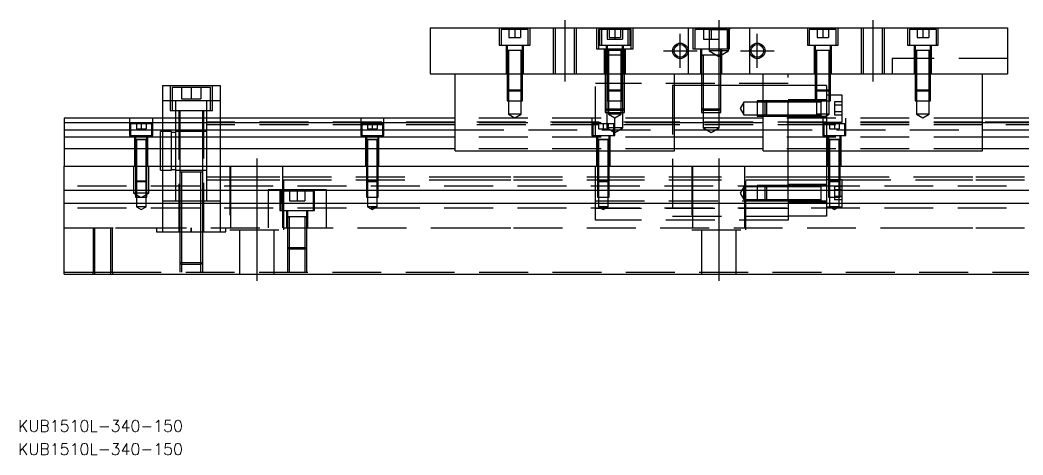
# Model space of a CAD drawing. Extents: x -14 to 591, y -284 to 102.
# Drawn here: x -11.5 to 249, y -284 to -171 of the extents above; entities that cross this region are included whole.
import ezdxf

# ---------------------------------------------------------------- set-up
doc = ezdxf.new("R2010")
doc.units = 0
doc.linetypes.add('CENTER', pattern=[50.8, 31.75, -6.35, 6.35, -6.35])
doc.linetypes.add('DASHED', pattern=[19.05, 12.7, -6.35])
doc.layers.get('0').update_dxf_attribs({"linetype": 'CONTINUOUS'})
doc.layers.add('CENTER', color=1, linetype='CENTER')
doc.styles.get("Standard").update_dxf_attribs({"font": 'txt.shx', "height": 3, "bigfont": 'bigfont.shx'})

# ---------------------------------------------------------------- blocks, each defined once
blk = doc.blocks.new('*U2')
at = {"color": 7, "linetype": 'CONTINUOUS'}
blk.add_text('KUB1510L-340-150', height=3, dxfattribs=at).set_placement((-11.98, -284))
blk = doc.blocks.new('*U3')
at = {"color": 7, "linetype": 'CONTINUOUS'}
blk.add_text('KUB1510L-340-150', height=3, dxfattribs=at).set_placement((-11.98, -277.96))

msp = doc.modelspace()

# ---------------------------------------------------------------- linework, layer by layer
at = {"color": 7, "linetype": 'CONTINUOUS'}
for p, q in [((95, -172.99), (95, -184.99)), ((95, -172.99), (245, -172.99)), ((245, -172.99), (245, -184.99)), ((119.000006, -178.89), (114.999994, -178.89)), ((119.000006, -178.89), (114.999994, -178.89)), ((145.000006, -178.89), (140.999994, -178.89)), ((145.000006, -178.89), (140.999994, -178.89)), ((225.000006, -178.89), (220.999994, -178.89)), ((141, -180.09), (140.499994, -180.09)), ((141.35, -180.09), (141, -180.09)), ((145, -180.09), (144.65, -180.09)), ((145.500006, -180.09), (145, -180.09)), ((170.500006, -180.09), (165.499994, -180.09)), ((170.500006, -180.09), (165.499994, -180.09)), ((95, -184.99), (245, -184.99)), ((101.5, -204.99), (101.5, -184.99)), ((158.5, -204.99), (158.5, -184.99)), ((181.5, -204.99), (181.5, -184.99)), ((238.5, -204.99), (238.5, -184.99)), ((25.5, -187.99), (25.5, -196.49)), ((25.5, -187.99), (40.5, -187.99)), ((40.5, -187.99), (40.5, -196.49)), ((188, -192.34), (182, -192.34)), ((196.6, -193.99), (196.6, -191.989994)), ((196.6, -193.99), (196.6, -191.989994)), ((0, -196.49), (0, -197.742272)), ((101.5, -196.49), (0, -196.49)), ((101.5, -197.742272), (0, -197.742272)), ((0, -197.742272), (0, -199.51668)), ((181.5, -196.49), (158.5, -196.49)), ((181.5, -197.742272), (158.5, -197.742272)), ((182, -195.64), (188, -195.64)), ((196.6, -195.990006), (196.6, -195.64)), ((340, -196.49), (238.5, -196.49)), ((340, -197.742272), (238.5, -197.742272)), ((0, -199.51668), (101.5, -199.51668)), ((0, -199.51668), (0, -201.413076)), ((158.5, -199.51668), (181.5, -199.51668)), ((238.5, -199.51668), (340, -199.51668)), ((0, -201.413076), (0, -204.467372)), ((101.5, -201.413076), (0, -201.413076)), ((21.500006, -201.99), (18.499994, -201.99)), ((19.998804, -201.99), (18.499994, -201.99)), ((21.500006, -201.99), (19.998804, -201.99)), ((81.500006, -201.99), (78.499994, -201.99)), ((79.998804, -201.99), (78.499994, -201.99)), ((81.500006, -201.99), (79.998804, -201.99)), ((141.500006, -201.99), (138.499994, -201.99)), ((139.998804, -201.99), (138.499994, -201.99)), ((141.500006, -201.99), (139.998804, -201.99)), ((181.5, -201.413076), (158.5, -201.413076)), ((201.500006, -201.99), (198.499994, -201.99)), ((199.998804, -201.99), (198.499994, -201.99)), ((201.500006, -201.99), (199.998804, -201.99)), ((340, -201.413076), (238.5, -201.413076)), ((101.5, -204.467372), (0, -204.467372)), ((0, -204.467372), (0, -208.99)), ((101.5, -204.99), (158.5, -204.99)), ((181.5, -204.467372), (158.5, -204.467372)), ((181.5, -204.99), (238.5, -204.99)), ((340, -204.467372), (238.5, -204.467372)), ((0, -208.99), (340, -208.99)), ((0, -215.29), (0, -208.99)), ((201.25, -211.74), (201.5, -211.74)), ((340, -215.29), (0, -215.29)), ((0, -218.69), (0, -215.29)), ((196.6, -215.29), (196.6, -213.989994)), ((196.6, -215.99), (196.6, -213.989994)), ((196.6, -215.849954), (196.6, -215.29)), ((196.6, -216.130046), (196.6, -215.849954)), ((340, -218.69), (0, -218.69)), ((0, -236.99), (0, -218.69)), ((196.6, -217.990006), (196.6, -217.98932)), ((63.000006, -222.09), (57.999994, -222.09)), ((0, -236.99), (340, -236.99))]:
    msp.add_line(p, q, dxfattribs=at)
at = {"color": 3, "linetype": 'DASHED'}
for p, q in [((113, -172.99), (113, -177.49)), ((120.5, -173.49), (113.5, -173.49)), ((113.5, -173.49), (113.5, -177.49)), ((115.5, -173.49), (115.5, -175.49)), ((117, -173.49), (117, -175.49)), ((118.5, -173.49), (118.5, -175.49)), ((120.5, -177.49), (120.5, -173.49)), ((121, -177.49), (121, -172.99)), ((127.000006, -172.99), (127.000006, -184.99)), ((127.5, -172.99), (127.5, -184.99)), ((132.5, -184.99), (132.5, -172.99)), ((132.999994, -184.99), (132.999994, -172.99)), ((138.25, -172.99), (138.25, -178.49)), ((139.5, -173.49), (138.75, -173.49)), ((138.75, -173.49), (138.75, -178.49)), ((139, -172.99), (139, -177.49)), ((146.5, -173.49), (139.5, -173.49)), ((139.5, -173.49), (139.5, -177.49)), ((141, -173.49), (141, -175.99)), ((141.5, -173.49), (141.5, -175.49)), ((143, -173.49), (143, -175.49)), ((144.5, -173.49), (144.5, -175.49)), ((145, -173.49), (145, -175.99)), ((147.25, -173.49), (146.5, -173.49)), ((146.5, -177.49), (146.5, -173.49)), ((147, -177.49), (147, -172.99)), ((147.25, -178.49), (147.25, -173.49)), ((147.75, -178.49), (147.75, -172.99)), ((162, -172.99), (162, -184.99)), ((163.25, -172.99), (163.25, -178.49)), ((172.25, -173.49), (163.75, -173.49)), ((163.75, -173.49), (163.75, -178.49)), ((166, -173.49), (166, -175.99)), ((167, -172.99), (167.5, -173.49)), ((167.5, -173.49), (167.5, -178.99)), ((167.5, -173.49), (172.5, -173.49)), ((168, -173.49), (168, -175.99)), ((170, -173.49), (170, -175.99)), ((172.25, -178.49), (172.25, -173.49)), ((172.5, -173.49), (173, -172.99)), ((172.5, -178.99), (172.5, -173.49)), ((172.75, -178.49), (172.75, -172.99)), ((178, -172.99), (178, -184.99)), ((193, -172.99), (193, -177.49)), ((200.5, -173.49), (193.5, -173.49)), ((193.5, -173.49), (193.5, -177.49)), ((195.5, -173.49), (195.5, -175.49)), ((197, -173.49), (197, -175.49)), ((198.5, -173.49), (198.5, -175.49)), ((200.5, -177.49), (200.5, -173.49)), ((201, -177.49), (201, -172.99)), ((207.000006, -172.99), (207.000006, -184.99)), ((207.5, -172.99), (207.5, -184.99)), ((212.5, -184.99), (212.5, -172.99)), ((212.999994, -184.99), (212.999994, -172.99)), ((219, -172.99), (219, -177.49)), ((226.5, -173.49), (219.5, -173.49)), ((219.5, -173.49), (219.5, -177.49)), ((221.5, -173.49), (221.5, -175.49)), ((223, -173.49), (223, -175.49)), ((224.5, -173.49), (224.5, -175.49)), ((226.5, -177.49), (226.5, -173.49)), ((227, -177.49), (227, -172.99)), ((115.5, -175.49), (117, -175.49)), ((117, -175.49), (118.5, -175.49)), ((141, -175.99), (143, -175.99)), ((141.5, -175.49), (143, -175.49)), ((143, -175.49), (144.5, -175.49)), ((143, -175.49), (143, -175.99)), ((143, -175.99), (145, -175.99)), ((166, -175.99), (168, -175.99)), ((168, -175.99), (170, -175.99)), ((195.5, -175.49), (197, -175.49)), ((197, -175.49), (198.5, -175.49)), ((221.5, -175.49), (223, -175.49)), ((223, -175.49), (224.5, -175.49)), ((113, -177.49), (121, -177.49)), ((114.75, -177.49), (114.75, -184.99)), ((119.000006, -178.89), (114.999994, -178.89)), ((115, -177.49), (115, -178.89)), ((115, -178.885), (115, -178.89)), ((115.216708, -178.89), (115, -178.89)), ((115, -178.89), (115, -184.99)), ((115, -178.89), (115, -178.895)), ((118.783332, -178.89), (115.216708, -178.89)), ((115.35, -178.89), (115.35, -184.99)), ((118.65, -184.99), (118.65, -178.89)), ((119, -178.89), (118.783332, -178.89)), ((119, -178.89), (119, -177.49)), ((119, -178.89), (119, -178.885)), ((119, -184.99), (119, -178.89)), ((119, -178.895), (119, -178.89)), ((119.25, -184.99), (119.25, -177.49)), ((138.25, -178.49), (147.75, -178.49)), ((139, -177.49), (147, -177.49)), ((140.25, -178.49), (140.25, -184.99)), ((140.5, -178.49), (140.5, -180.09)), ((140.75, -177.49), (140.75, -184.99)), ((145.000006, -178.89), (140.999994, -178.89)), ((141, -177.49), (141, -178.89)), ((141, -178.885), (141, -178.89)), ((141, -178.89), (141.216462, -178.89)), ((141.216708, -178.89), (141, -178.89)), ((141, -178.89), (141, -184.99)), ((141, -178.89), (141, -178.895)), ((144.783332, -178.89), (141.216708, -178.89)), ((141.35, -178.89), (141.35, -184.99)), ((144.65, -184.99), (144.65, -178.89)), ((145, -178.89), (144.783332, -178.89)), ((144.783538, -178.89), (145, -178.89)), ((145, -178.89), (145, -177.49)), ((145, -178.89), (145, -178.885)), ((145, -184.99), (145, -178.89)), ((145, -178.895), (145, -178.89)), ((145.25, -184.99), (145.25, -177.49)), ((145.5, -180.09), (145.5, -178.49)), ((145.75, -184.99), (145.75, -178.49)), ((163.25, -178.49), (172.75, -178.49)), ((165.25, -178.49), (165.25, -184.99)), ((165.5, -178.49), (165.5, -180.09)), ((172.5, -178.99), (167.5, -178.99)), ((167.5, -178.99), (170, -180.433376)), ((170, -180.433376), (172.5, -178.99)), ((170.5, -180.09), (170.5, -178.49)), ((170.75, -184.99), (170.75, -178.49)), ((193, -177.49), (201, -177.49)), ((194.75, -177.49), (194.75, -184.99)), ((199.000006, -178.89), (194.999994, -178.89)), ((199.000006, -178.89), (194.999994, -178.89)), ((199.000006, -178.89), (194.999994, -178.89)), ((195, -177.49), (195, -178.89)), ((195, -178.885), (195, -178.89)), ((195.216708, -178.89), (195, -178.89)), ((195, -178.89), (195, -178.895)), ((195, -178.89), (195, -184.99)), ((198.783332, -178.89), (195.216708, -178.89)), ((195.35, -178.89), (195.35, -184.99)), ((198.65, -184.99), (198.65, -178.89)), ((199, -178.89), (198.783332, -178.89)), ((199, -178.89), (199, -177.49)), ((199, -178.89), (199, -178.885)), ((199, -178.895), (199, -178.89)), ((199, -184.99), (199, -178.89)), ((199.25, -184.99), (199.25, -177.49)), ((219, -177.49), (227, -177.49)), ((220.75, -177.49), (220.75, -184.99)), ((225.000006, -178.89), (220.999994, -178.89)), ((221, -177.49), (221, -178.89)), ((221, -178.885), (221, -178.89)), ((221, -178.89), (221.216462, -178.89)), ((221.216708, -178.89), (221, -178.89)), ((221, -178.89), (221, -184.99)), ((221, -178.89), (221, -178.895)), ((224.783332, -178.89), (221.216708, -178.89)), ((221.35, -178.89), (221.35, -184.99)), ((224.65, -184.99), (224.65, -178.89)), ((225, -178.89), (224.783332, -178.89)), ((224.783538, -178.89), (225, -178.89)), ((225, -178.89), (225, -177.49)), ((225, -178.89), (225, -178.885)), ((225, -184.99), (225, -178.89)), ((225, -178.895), (225, -178.89)), ((225.25, -184.99), (225.25, -177.49)), ((140.5, -180.085), (140.5, -180.09)), ((140.757468, -180.09), (140.5, -180.09)), ((140.5, -180.09), (140.5, -184.99)), ((140.5, -180.09), (140.5, -180.095)), ((140.999654, -180.09), (140.757468, -180.09)), ((140.9, -180.09), (140.9, -184.99)), ((141.349616, -180.09), (140.999654, -180.09)), ((144.650424, -180.09), (141.349616, -180.09)), ((144.65, -180.09), (141.35, -180.09)), ((145.000386, -180.09), (144.650424, -180.09)), ((145.242552, -180.09), (145.000386, -180.09)), ((145.1, -184.99), (145.1, -180.09)), ((145.5, -180.09), (145.242552, -180.09)), ((145.5, -180.09), (145.5, -180.085)), ((145.5, -184.99), (145.5, -180.09)), ((145.5, -180.095), (145.5, -180.09)), ((170.500006, -180.09), (165.499994, -180.09)), ((165.5, -180.085), (165.5, -180.09)), ((165.5, -180.09), (165.757448, -180.09)), ((165.757468, -180.09), (165.5, -180.09)), ((165.5, -180.09), (165.5, -184.99)), ((165.5, -180.09), (165.5, -180.095)), ((170.242552, -180.09), (165.757468, -180.09)), ((165.9, -180.09), (165.9, -184.99)), ((170.1, -184.99), (170.1, -180.09)), ((170.5, -180.09), (170.242552, -180.09)), ((170.242602, -180.09), (170.5, -180.09)), ((170.5, -180.09), (170.5, -180.085)), ((170.5, -184.99), (170.5, -180.09)), ((170.5, -180.095), (170.5, -180.09)), ((215, -180.99), (215, -184.99)), ((225, -180.99), (215, -180.99)), ((245, -180.99), (225, -180.99)), ((115, -184.99), (115, -189.14)), ((115.000006, -184.99), (115.000006, -189.140006)), ((115.35, -184.99), (115.35, -189.49)), ((118.65, -189.49), (118.65, -184.99)), ((118.999994, -189.140006), (118.999994, -184.99)), ((119, -189.14), (119, -184.99)), ((138, -200.99), (138, -184.99)), ((188, -187.49), (138, -187.49)), ((140.5, -184.99), (140.5, -194.09)), ((140.500006, -184.99), (140.500002, -194.09)), ((140.9, -184.99), (140.9, -194.49)), ((141, -184.99), (141, -189.14)), ((141.000006, -184.99), (141.000002, -189.14)), ((141.35, -184.99), (141.35, -189.49)), ((144.65, -189.49), (144.65, -184.99)), ((144.999998, -189.14), (144.999994, -184.99)), ((145, -189.14), (145, -184.99)), ((145.1, -194.49), (145.1, -184.99)), ((145.499998, -194.09), (145.499994, -184.99)), ((145.5, -194.09), (145.5, -184.99)), ((165.5, -184.99), (165.5, -194.09)), ((165.500006, -184.99), (165.500002, -194.09)), ((165.9, -184.99), (165.9, -194.49)), ((170.1, -194.49), (170.1, -184.99)), ((170.499998, -194.09), (170.499994, -184.99)), ((170.5, -194.09), (170.5, -184.99)), ((188, -204.99), (188, -184.99)), ((195, -184.99), (195, -189.14)), ((195.000006, -184.99), (195.000002, -189.14)), ((195.35, -184.99), (195.35, -189.49)), ((198.65, -189.49), (198.65, -184.99)), ((198.999998, -189.14), (198.999994, -184.99)), ((199, -189.14), (199, -184.99)), ((221, -184.99), (221, -189.14)), ((221.000006, -184.99), (221.000002, -189.14)), ((221.35, -184.99), (221.35, -189.49)), ((224.65, -189.49), (224.65, -184.99)), ((224.999998, -189.14), (224.999994, -184.99)), ((225, -189.14), (225, -184.99)), ((27.5, -187.99), (27.5, -194.49)), ((38, -188.49), (28, -188.49)), ((28, -188.49), (28, -194.49)), ((30.5, -188.49), (30.5, -191.49)), ((33, -188.49), (33, -191.49)), ((35.5, -188.49), (35.5, -191.49)), ((38, -194.49), (38, -188.49)), ((38.5, -194.49), (38.5, -187.99)), ((115, -189.14), (119, -189.14)), ((115, -189.14), (115.35, -189.49)), ((115.000006, -189.140006), (115.000006, -191.99)), ((118.65, -189.49), (115.35, -189.49)), ((115.35, -189.49), (115.35, -191.99)), ((118.65, -189.49), (119, -189.14)), ((118.65, -191.99), (118.65, -189.49)), ((118.999994, -191.99), (118.999994, -189.140006)), ((141, -189.14), (145, -189.14)), ((141, -189.14), (141.35, -189.49)), ((141.000002, -189.14), (141.000006, -191.99)), ((144.65, -189.49), (141.35, -189.49)), ((141.35, -189.49), (141.35, -191.99)), ((144.65, -189.49), (145, -189.14)), ((144.65, -191.99), (144.65, -189.49)), ((144.999994, -191.99), (144.999998, -189.14)), ((158, -187.99), (158, -221.99)), ((158.5, -187.99), (158, -187.99)), ((165.5, -187.99), (158.5, -187.99)), ((165.9, -187.99), (165.5, -187.99)), ((170.1, -187.99), (165.9, -187.99)), ((170.5, -187.99), (170.1, -187.99)), ((181.5, -187.99), (170.5, -187.99)), ((188, -187.99), (181.5, -187.99)), ((195, -187.99), (188, -187.99)), ((195.35, -187.99), (195, -187.99)), ((195, -189.14), (199, -189.14)), ((195, -189.14), (195.35, -189.49)), ((195.000002, -189.14), (195.000006, -191.99)), ((198, -187.99), (195.35, -187.99)), ((198.65, -189.49), (195.35, -189.49)), ((195.35, -189.49), (195.35, -191.99)), ((198, -187.99), (198, -189.49)), ((198, -189.49), (198, -200.99)), ((198.65, -189.49), (199, -189.14)), ((198.65, -191.99), (198.65, -189.49)), ((198.999994, -191.99), (198.999998, -189.14)), ((221, -189.14), (225, -189.14)), ((221, -189.14), (221.35, -189.49)), ((221.000002, -189.14), (221.000006, -191.99)), ((224.65, -189.49), (221.35, -189.49)), ((221.35, -189.49), (221.35, -191.99)), ((224.65, -189.49), (225, -189.14)), ((224.65, -191.99), (224.65, -189.49)), ((224.999994, -191.99), (224.999998, -189.14)), ((29, -191.99), (25.5, -191.99)), ((29, -194.49), (29, -191.99)), ((37, -191.99), (29, -191.99)), ((30.5, -191.49), (33, -191.49)), ((33, -191.49), (35.5, -191.49)), ((37, -194.49), (37, -191.99)), ((40.5, -191.99), (37, -191.99)), ((115.000006, -191.99), (118.999994, -191.99)), ((115.35, -191.99), (115.35, -195.49)), ((118.65, -195.49), (118.65, -191.99)), ((141.000006, -191.99), (144.999994, -191.99)), ((141.35, -191.99), (141.35, -195.49)), ((144.65, -195.49), (144.65, -191.99)), ((176.5, -192.34), (175.547372, -193.99)), ((176.5, -195.64), (176.5, -192.34)), ((180, -192.34), (176.5, -192.34)), ((182.35, -191.990002), (180, -191.990006)), ((180, -191.990006), (180, -195.989994)), ((182, -192.34), (180, -192.34)), ((182.35, -191.99), (182, -192.34)), ((182, -195.64), (182, -192.34)), ((188, -192.34), (182, -192.34)), ((182.35, -191.99), (182.35, -195.99)), ((188, -191.990002), (182.35, -191.99)), ((188, -191.990006), (182.35, -191.990002)), ((198, -191.74), (188, -191.74)), ((195.000006, -191.99), (188, -191.990002)), ((196.6, -192.34), (188, -192.34)), ((195.000006, -191.99), (198.999994, -191.99)), ((195.35, -191.99), (195.35, -195.49)), ((196.6, -195.990006), (196.6, -191.989994)), ((196.6, -195.990006), (196.6, -191.989994)), ((196.6, -191.99), (196.6, -192.206668)), ((196.6, -192.206708), (196.6, -191.99)), ((196.6, -191.99), (196.6, -192.206668)), ((196.6, -192.206708), (196.6, -191.99)), ((196.6, -193.849948), (196.6, -192.206708)), ((196.6, -195.64), (196.6, -192.34)), ((198.999994, -190.49), (198, -190.49)), ((198.65, -195.49), (198.65, -191.99)), ((202, -190.49), (198.999994, -190.49)), ((200, -192.25795), (200, -193.123974)), ((202, -192.25795), (200, -192.25795)), ((202, -197.49), (202, -190.49)), ((221.000006, -191.99), (224.999994, -191.99)), ((221.35, -191.99), (221.35, -195.49)), ((224.65, -195.49), (224.65, -191.99)), ((27.5, -194.49), (38.5, -194.49)), ((29, -196.49), (29, -194.49)), ((29.75, -194.49), (29.75, -225.99)), ((30, -194.49), (30, -196.49)), ((36, -196.49), (36, -194.49)), ((36.25, -225.99), (36.25, -194.49)), ((37, -196.49), (37, -194.49)), ((140.5, -194.09), (145.5, -194.09)), ((140.5, -194.09), (140.9, -194.49)), ((140.500002, -194.09), (140.500006, -194.99)), ((140.500006, -194.99), (145.499994, -194.99)), ((145.1, -194.49), (140.9, -194.49)), ((140.9, -194.49), (140.9, -194.99)), ((140.9, -194.99), (140.9, -198.99)), ((145.1, -194.49), (145.5, -194.09)), ((145.1, -194.99), (145.1, -194.49)), ((145.1, -198.99), (145.1, -194.99)), ((145.499994, -194.99), (145.499998, -194.09)), ((165.5, -194.09), (170.5, -194.09)), ((165.5, -194.09), (165.9, -194.49)), ((165.500002, -194.09), (165.500006, -194.99)), ((165.500006, -194.99), (170.499994, -194.99)), ((170.1, -194.49), (165.9, -194.49)), ((165.9, -194.49), (165.9, -194.99)), ((165.9, -194.99), (165.9, -198.99)), ((170.1, -194.49), (170.5, -194.09)), ((170.1, -194.99), (170.1, -194.49)), ((170.1, -198.99), (170.1, -194.99)), ((170.499994, -194.99), (170.499998, -194.09)), ((175.547372, -193.99), (176.5, -195.64)), ((196.6, -195.773332), (196.6, -193.849948)), ((200, -193.123974), (200, -194.856026)), ((202, -193.123974), (200, -193.123974)), ((200, -194.856026), (200, -195.72205)), ((202, -194.856026), (200, -194.856026)), ((17, -196.49), (17, -200.99)), ((23, -200.99), (23, -196.49)), ((25.5, -196.49), (25.5, -208.99)), ((29, -204.99), (29, -196.49)), ((30, -196.49), (30, -208.99)), ((36, -208.99), (36, -196.49)), ((37, -204.99), (37, -196.49)), ((40.5, -197.49), (37, -197.49)), ((40.5, -196.49), (40.5, -208.99)), ((101.5, -197.49), (40.5, -197.49)), ((77, -196.49), (77, -200.99)), ((83, -200.99), (83, -196.49)), ((158.5, -196.49), (101.5, -196.49)), ((158, -197.49), (101.5, -197.49)), ((158.5, -197.742272), (101.5, -197.742272)), ((118.65, -195.49), (115.35, -195.49)), ((115.35, -195.49), (117, -196.442628)), ((117, -196.442628), (118.65, -195.49)), ((137, -196.49), (137, -200.99)), ((144.65, -195.49), (141.35, -195.49)), ((141.35, -195.49), (143, -196.442628)), ((143, -196.442628), (144.65, -195.49)), ((143, -200.99), (143, -196.49)), ((198, -197.49), (158, -197.49)), ((176.5, -195.64), (180, -195.64)), ((180, -195.64), (182, -195.64)), ((180, -195.989994), (182.35, -195.989998)), ((238.5, -196.49), (181.5, -196.49)), ((238.5, -197.742272), (181.5, -197.742272)), ((182, -195.64), (182.35, -195.99)), ((182, -195.64), (188, -195.64)), ((182.35, -195.989998), (188, -195.989994)), ((182.35, -195.99), (188, -195.989998)), ((188, -195.64), (196.6, -195.64)), ((188, -195.989998), (196.605, -195.99)), ((188, -196.24), (198, -196.24)), ((198.65, -195.49), (195.35, -195.49)), ((195.35, -195.49), (197, -196.442628)), ((196.595, -195.99), (198, -195.99)), ((196.6, -195.773292), (196.6, -195.99)), ((196.6, -195.99), (196.6, -195.773332)), ((197, -196.442628), (198.65, -195.49)), ((197, -196.49), (197, -200.99)), ((198, -197.49), (202, -197.49)), ((202, -195.72205), (200, -195.72205)), ((238.5, -197.49), (202, -197.49)), ((203, -200.99), (203, -196.49)), ((224.65, -195.49), (221.35, -195.49)), ((221.35, -195.49), (223, -196.442628)), ((223, -196.442628), (224.65, -195.49)), ((290, -197.49), (238.5, -197.49)), ((22.75, -197.99), (17.25, -197.99)), ((17.25, -197.99), (17.25, -200.99)), ((18.75, -197.99), (18.75, -199.29)), ((18.75, -199.29), (20, -199.29)), ((20, -197.99), (20, -199.29)), ((20, -199.29), (21.25, -199.29)), ((21.25, -197.99), (21.25, -199.29)), ((22.75, -200.99), (22.75, -197.99)), ((25, -204.99), (25, -199.99)), ((25.5, -199.99), (25, -199.99)), ((27.85, -199.99), (25.5, -199.99)), ((27.85, -204.99), (27.85, -199.99)), ((29, -200.19), (27.85, -200.19)), ((30, -199.99), (29, -199.99)), ((36, -199.99), (30, -199.99)), ((37, -199.99), (36, -199.99)), ((40.5, -198.24), (37, -198.24)), ((101.5, -198.24), (40.5, -198.24)), ((82.75, -197.99), (77.25, -197.99)), ((77.25, -197.99), (77.25, -200.99)), ((78.75, -197.99), (78.75, -199.29)), ((78.75, -199.29), (80, -199.29)), ((80, -197.99), (80, -199.29)), ((80, -199.29), (81.25, -199.29)), ((81.25, -197.99), (81.25, -199.29)), ((82.75, -200.99), (82.75, -197.99)), ((158, -198.24), (101.5, -198.24)), ((101.5, -199.51668), (158.5, -199.51668)), ((142.75, -197.99), (137.25, -197.99)), ((137.25, -197.99), (137.25, -200.99)), ((138.75, -197.99), (138.75, -199.29)), ((138.75, -199.29), (140, -199.29)), ((140, -197.99), (140, -199.29)), ((140, -199.29), (141.25, -199.29)), ((145.1, -198.99), (140.9, -198.99)), ((140.9, -198.99), (143, -200.202436)), ((141.25, -197.99), (141.25, -199.29)), ((142.75, -200.99), (142.75, -197.99)), ((143, -200.202436), (145.1, -198.99)), ((198, -198.24), (158, -198.24)), ((170.1, -198.99), (165.9, -198.99)), ((165.9, -198.99), (168, -200.202436)), ((168, -200.202436), (170.1, -198.99)), ((181.5, -199.51668), (238.5, -199.51668)), ((202.75, -197.99), (197.25, -197.99)), ((197.25, -197.99), (197.25, -200.99)), ((238.5, -198.24), (198, -198.24)), ((198.75, -197.99), (198.75, -199.29)), ((198.75, -199.29), (200, -199.29)), ((200, -197.99), (200, -199.29)), ((200, -199.29), (201.25, -199.29)), ((201.25, -197.99), (201.25, -199.29)), ((202.75, -200.99), (202.75, -197.99)), ((257.25, -198.24), (238.5, -198.24)), ((17, -200.99), (23, -200.99)), ((18.25, -200.99), (18.25, -208.99)), ((21.500006, -201.99), (18.499994, -201.99)), ((18.5, -200.99), (18.5, -201.99)), ((18.5, -201.985), (18.5, -201.99)), ((18.5, -201.99), (18.62467, -201.99)), ((18.624678, -201.99), (18.5, -201.99)), ((18.5, -201.99), (18.5, -201.995)), ((18.5, -201.99), (18.5, -208.99)), ((18.62467, -201.99), (21.375392, -201.99)), ((19.998804, -201.99), (18.624678, -201.99)), ((18.75, -201.99), (18.75, -208.99)), ((21.37533, -201.99), (19.998804, -201.99)), ((21.25, -208.99), (21.25, -201.99)), ((21.5, -201.99), (21.37533, -201.99)), ((21.375392, -201.99), (21.5, -201.99)), ((21.5, -201.99), (21.5, -200.99)), ((21.5, -201.99), (21.5, -201.985)), ((21.5, -201.995), (21.5, -201.99)), ((21.5, -208.99), (21.5, -201.99)), ((21.75, -208.99), (21.75, -200.99)), ((77, -200.99), (83, -200.99)), ((78.25, -200.99), (78.25, -208.99)), ((81.500006, -201.99), (78.499994, -201.99)), ((78.5, -200.99), (78.5, -201.99)), ((78.5, -201.985), (78.5, -201.99)), ((78.5, -201.99), (78.62467, -201.99)), ((78.624678, -201.99), (78.5, -201.99)), ((78.5, -201.99), (78.5, -201.995)), ((78.5, -201.99), (78.5, -208.99)), ((78.62467, -201.99), (81.375392, -201.99)), ((79.998804, -201.99), (78.624678, -201.99)), ((78.75, -201.99), (78.75, -208.99)), ((81.37533, -201.99), (79.998804, -201.99)), ((81.25, -208.99), (81.25, -201.99)), ((81.5, -201.99), (81.37533, -201.99)), ((81.375392, -201.99), (81.5, -201.99)), ((81.5, -201.99), (81.5, -200.99)), ((81.5, -201.99), (81.5, -201.985)), ((81.5, -201.995), (81.5, -201.99)), ((81.5, -208.99), (81.5, -201.99)), ((81.75, -208.99), (81.75, -200.99)), ((158.5, -201.413076), (101.5, -201.413076)), ((137, -200.99), (143, -200.99)), ((138.25, -200.99), (138.25, -208.99)), ((141.500006, -201.99), (138.499994, -201.99)), ((138.5, -200.99), (138.5, -201.99)), ((138.5, -201.985), (138.5, -201.99)), ((138.5, -201.99), (138.62467, -201.99)), ((138.624678, -201.99), (138.5, -201.99)), ((138.5, -201.99), (138.5, -201.995)), ((138.5, -201.99), (138.5, -208.99)), ((138.62467, -201.99), (141.375392, -201.99)), ((139.998804, -201.99), (138.624678, -201.99)), ((138.75, -201.99), (138.75, -208.99)), ((141.37533, -201.99), (139.998804, -201.99)), ((141.25, -208.99), (141.25, -201.99)), ((141.5, -201.99), (141.37533, -201.99)), ((141.375392, -201.99), (141.5, -201.99)), ((141.5, -201.99), (141.5, -200.99)), ((141.5, -201.99), (141.5, -201.985)), ((141.5, -201.995), (141.5, -201.99)), ((141.5, -208.99), (141.5, -201.99)), ((141.75, -208.99), (141.75, -200.99)), ((238.5, -201.413076), (181.5, -201.413076)), ((197, -200.99), (203, -200.99)), ((198, -200.99), (198, -204.99)), ((198.25, -200.99), (198.25, -208.99)), ((201.500006, -201.99), (198.499994, -201.99)), ((198.5, -200.99), (198.5, -201.99)), ((198.5, -201.985), (198.5, -201.99)), ((198.5, -201.99), (198.62467, -201.99)), ((198.624678, -201.99), (198.5, -201.99)), ((198.5, -201.99), (198.5, -201.995)), ((198.5, -201.99), (198.5, -208.99)), ((198.62467, -201.99), (201.375392, -201.99)), ((199.998804, -201.99), (198.624678, -201.99)), ((198.75, -201.99), (198.75, -208.99)), ((201.37533, -201.99), (199.998804, -201.99)), ((201.25, -208.99), (201.25, -201.99)), ((201.5, -201.99), (201.37533, -201.99)), ((201.375392, -201.99), (201.5, -201.99)), ((201.5, -201.99), (201.5, -200.99)), ((201.5, -201.99), (201.5, -201.985)), ((201.5, -201.995), (201.5, -201.99)), ((201.5, -208.99), (201.5, -201.99)), ((201.75, -208.99), (201.75, -200.99)), ((25, -208.99), (25, -204.99)), ((27.85, -208.99), (27.85, -204.99)), ((29, -208.99), (29, -204.99)), ((37, -208.99), (37, -204.99)), ((158.5, -204.467372), (101.5, -204.467372)), ((238.5, -204.467372), (181.5, -204.467372)), ((188, -208.99), (188, -204.99)), ((198, -204.99), (198, -208.99)), ((18, -208.99), (18, -215.99)), ((18.5, -208.99), (18.5, -212.74)), ((18.500006, -208.99), (18.500002, -212.74)), ((18.75, -208.99), (18.75, -212.99)), ((21.25, -212.99), (21.25, -208.99)), ((21.499998, -212.74), (21.499994, -208.99)), ((21.5, -212.74), (21.5, -208.99)), ((22, -215.99), (22, -208.99)), ((25, -209.99), (25, -208.99)), ((25, -209.99), (25.5, -209.99)), ((25.5, -208.99), (25.5, -215.29)), ((25.5, -209.99), (27.85, -209.99)), ((27.85, -209.99), (27.85, -208.99)), ((27.85, -209.79), (29, -209.79)), ((29, -215.29), (29, -208.99)), ((29, -209.99), (30, -209.99)), ((36.000006, -210.49), (29.999994, -210.49)), ((30, -208.99), (30, -210.49)), ((30, -209.99), (36, -209.99)), ((30, -210.485), (30, -210.49)), ((30.349602, -210.49), (30, -210.49)), ((30, -210.49), (30, -215.29)), ((30, -210.49), (30, -210.495)), ((35.65035, -210.49), (30.349602, -210.49)), ((30.5, -210.49), (30.5, -215.29)), ((35.5, -215.29), (35.5, -210.49)), ((36, -210.49), (35.65035, -210.49)), ((36, -210.49), (36, -208.99)), ((36, -209.99), (37, -209.99)), ((36, -210.49), (36, -210.485)), ((36, -215.29), (36, -210.49)), ((36, -210.495), (36, -210.49)), ((37, -215.29), (37, -208.99)), ((40.5, -208.99), (40.5, -215.29)), ((43, -208.99), (43, -225.49)), ((43.291796, -215.29), (43.291796, -208.99)), ((56.708204, -208.99), (56.708204, -215.29)), ((57, -225.49), (57, -208.99)), ((78.5, -208.99), (78.5, -212.74)), ((78.500006, -208.99), (78.500002, -212.74)), ((78.75, -208.99), (78.75, -212.99)), ((81.25, -212.99), (81.25, -208.99)), ((81.499998, -212.74), (81.499994, -208.99)), ((81.5, -212.74), (81.5, -208.99)), ((138, -215.29), (138, -208.99)), ((138.5, -208.99), (138.5, -212.74)), ((138.500006, -208.99), (138.500002, -212.74)), ((138.75, -208.99), (138.75, -212.99)), ((141.25, -212.99), (141.25, -208.99)), ((141.499998, -212.74), (141.499994, -208.99)), ((141.5, -212.74), (141.5, -208.99)), ((163, -208.99), (163, -225.49)), ((163.291796, -215.29), (163.291796, -208.99)), ((176.708204, -208.99), (176.708204, -215.29)), ((177, -225.49), (177, -208.99)), ((188, -215.29), (188, -208.99)), ((198, -208.99), (198, -215.29)), ((198.5, -208.99), (198.5, -212.74)), ((198.500006, -208.99), (198.500002, -212.74)), ((198.75, -208.99), (198.75, -212.99)), ((201.25, -212.99), (201.25, -208.99)), ((201.499998, -212.74), (201.499994, -208.99)), ((201.5, -212.74), (201.5, -208.99)), ((18.5, -212.74), (21.5, -212.74)), ((18.5, -212.74), (18.75, -212.99)), ((18.500002, -212.74), (18.500006, -215.29)), ((21.25, -212.99), (18.75, -212.99)), ((18.75, -212.99), (18.75, -216.99)), ((21.25, -212.99), (21.5, -212.74)), ((21.25, -216.99), (21.25, -212.99)), ((21.499994, -215.29), (21.499998, -212.74)), ((37, -211.74), (40.5, -211.74)), ((37, -212.49), (40.5, -212.49)), ((40.5, -211.74), (43.291796, -211.74)), ((40.5, -212.49), (43.291796, -212.49)), ((43.291796, -211.74), (56.708204, -211.74)), ((43.291796, -212.49), (56.708204, -212.49)), ((56.708204, -211.74), (103.291796, -211.74)), ((56.708204, -212.49), (103.291796, -212.49)), ((78.5, -212.74), (81.5, -212.74)), ((78.5, -212.74), (78.75, -212.99)), ((78.500002, -212.74), (78.500006, -215.29)), ((81.25, -212.99), (78.75, -212.99)), ((78.75, -212.99), (78.75, -216.99)), ((81.25, -212.99), (81.5, -212.74)), ((81.25, -216.99), (81.25, -212.99)), ((81.499994, -215.29), (81.499998, -212.74)), ((103.291796, -211.74), (116.708204, -211.74)), ((103.291796, -212.49), (116.708204, -212.49)), ((116.708204, -211.74), (138, -211.74)), ((116.708204, -212.49), (138, -212.49)), ((138, -211.74), (158, -211.74)), ((138, -212.49), (158, -212.49)), ((138.5, -212.74), (141.5, -212.74)), ((138.5, -212.74), (138.75, -212.99)), ((138.500002, -212.74), (138.500006, -215.29)), ((141.25, -212.99), (138.75, -212.99)), ((138.75, -212.99), (138.75, -216.99)), ((141.25, -212.99), (141.5, -212.74)), ((141.25, -216.99), (141.25, -212.99)), ((141.499994, -215.29), (141.499998, -212.74)), ((158, -211.74), (188, -211.74)), ((158, -212.489994), (188, -212.489994)), ((158, -212.49), (188, -212.49)), ((188, -211.74), (198, -211.74)), ((188, -212.489994), (198, -212.489994)), ((188, -212.49), (198, -212.49)), ((198, -211.74), (198.5, -211.74)), ((198.5, -212.49), (198, -212.49)), ((198.5, -211.74), (198.75, -211.74)), ((198.75, -212.49), (198.5, -212.49)), ((198.5, -212.74), (201.5, -212.74)), ((198.5, -212.74), (198.75, -212.99)), ((198.500002, -212.74), (198.500006, -215.29)), ((198.75, -211.74), (201.25, -211.74)), ((201.25, -212.49), (198.75, -212.49)), ((201.25, -212.99), (198.75, -212.99)), ((198.75, -212.99), (198.75, -216.99)), ((201.5, -212.49), (201.25, -212.49)), ((201.25, -212.99), (201.5, -212.74)), ((201.25, -216.99), (201.25, -212.99)), ((201.499994, -215.29), (201.499998, -212.74)), ((201.5, -211.74), (223.291796, -211.74)), ((202, -212.49), (201.5, -212.49)), ((202, -215.29), (202, -212.49)), ((202, -212.49), (223.291796, -212.49)), ((223.291796, -211.74), (236.708204, -211.74)), ((223.291796, -212.49), (236.708204, -212.49)), ((236.708204, -211.74), (258.5, -211.74)), ((236.708204, -212.49), (258.5, -212.49)), ((340, -214.14), (0, -214.14)), ((22, -215.99), (18, -215.99)), ((18, -215.99), (20, -217.1447)), ((18.500006, -215.29), (18.500006, -216.99)), ((20, -217.1447), (22, -215.99)), ((21.499994, -216.99), (21.499994, -215.29)), ((25.5, -215.29), (25.5, -218.69)), ((29, -217.99), (29, -215.29)), ((30, -215.29), (30, -218.69)), ((30.5, -215.29), (30.5, -218.69)), ((35.5, -218.69), (35.5, -215.29)), ((36, -218.69), (36, -215.29)), ((37, -217.99), (37, -215.29)), ((40.5, -215.29), (40.5, -218.69)), ((43.291796, -218.69), (43.291796, -215.29)), ((53, -214.99), (56.708204, -214.99)), ((53, -214.99), (53, -215.29)), ((53, -215.29), (53, -218.69)), ((56, -214.99), (56, -220.49)), ((56.708204, -215.49), (56.25, -215.49)), ((56.25, -215.49), (56.25, -218.69)), ((56.708204, -214.99), (68, -214.99)), ((56.708204, -215.29), (56.708204, -218.69)), ((56.708204, -218.69), (56.708204, -215.29)), ((64.75, -215.49), (56.708204, -215.49)), ((58.5, -215.49), (58.5, -217.99)), ((60.5, -215.49), (60.5, -217.99)), ((62.5, -215.49), (62.5, -217.99)), ((64.75, -218.69), (64.75, -215.49)), ((65, -220.49), (65, -214.99)), ((68, -214.99), (68, -215.29)), ((68, -215.29), (68, -218.69)), ((78.500006, -215.29), (78.500006, -216.99)), ((81.499994, -216.99), (81.499994, -215.29)), ((138, -217.99), (138, -215.29)), ((138.500006, -215.29), (138.500006, -216.99)), ((141.499994, -216.99), (141.499994, -215.29)), ((163.291796, -218.69), (163.291796, -215.29)), ((176.5, -214.34), (175.547372, -215.99)), ((175.547372, -215.99), (176.5, -217.64)), ((176.5, -217.64), (176.5, -214.34)), ((180, -214.34), (176.5, -214.34)), ((176.708204, -215.29), (176.708204, -218.69)), ((182.35, -213.990002), (180, -213.990006)), ((180, -213.990006), (180, -217.989994)), ((182, -214.34), (180, -214.34)), ((182.35, -213.99), (182, -214.34)), ((182, -217.64), (182, -214.34)), ((188, -214.34), (182, -214.34)), ((182.35, -213.99), (182.35, -217.99)), ((188, -213.99), (182.35, -213.99)), ((188, -213.990006), (182.35, -213.990002)), ((198, -213.74), (188, -213.74)), ((196.6, -213.99), (188, -213.99)), ((196.6, -214.34), (188, -214.34)), ((188, -217.99), (188, -215.29)), ((196.6, -213.99), (196.595, -213.99)), ((196.6, -217.990006), (196.6, -213.989994)), ((196.6, -213.99), (196.6, -214.206668)), ((196.6, -214.206708), (196.6, -213.99)), ((196.605, -213.99), (196.6, -213.99)), ((198, -213.99), (196.6, -213.99)), ((196.6, -215.289824), (196.6, -214.206708)), ((196.6, -215.78999), (196.6, -215.289824)), ((196.6, -216.19001), (196.6, -215.78999)), ((196.6, -217.98932), (196.6, -216.130046)), ((198, -215.29), (198, -218.69)), ((198.500006, -215.29), (198.500006, -216.99)), ((200, -214.25795), (200, -215.123974)), ((202, -214.25795), (200, -214.25795)), ((200, -215.123974), (200, -216.856026)), ((202, -215.123974), (200, -215.123974)), ((201.499994, -216.99), (201.499994, -215.29)), ((202, -218.69), (202, -215.29)), ((18.500006, -216.99), (21.499994, -216.99)), ((18.75, -216.99), (18.75, -219.49)), ((21.25, -219.49), (21.25, -216.99)), ((25.5, -217.99), (29, -217.99)), ((25.5, -218.69), (25.5, -225.99)), ((29, -217.99), (30, -217.99)), ((30, -217.99), (30.5, -217.99)), ((30, -218.69), (30, -225.99)), ((30.5, -217.99), (35.5, -217.99)), ((30.5, -218.69), (30.5, -225.99)), ((35.5, -217.99), (36, -217.99)), ((35.5, -225.99), (35.5, -218.69)), ((36, -217.99), (37, -217.99)), ((36, -225.99), (36, -218.69)), ((37, -217.99), (40.5, -217.99)), ((40.5, -218.69), (40.5, -225.99)), ((43.291796, -224.99), (43.291796, -218.69)), ((53, -218.69), (53, -224.99)), ((56.25, -218.69), (56.25, -220.49)), ((56.708204, -218.69), (56.708204, -224.99)), ((58.5, -217.99), (60.5, -217.99)), ((60.5, -217.99), (62.5, -217.99)), ((64.75, -220.49), (64.75, -218.69)), ((68, -218.69), (68, -224.99)), ((78.500006, -216.99), (81.499994, -216.99)), ((78.75, -216.99), (78.75, -219.49)), ((81.25, -219.49), (81.25, -216.99)), ((138, -217.99), (188, -217.99)), ((138, -218.69), (138, -217.99)), ((138, -222.99), (138, -218.69)), ((138.500006, -216.99), (141.499994, -216.99)), ((138.75, -216.99), (138.75, -219.49)), ((141.25, -219.49), (141.25, -216.99)), ((163.291796, -224.99), (163.291796, -218.69)), ((176.5, -217.64), (180, -217.64)), ((176.708204, -218.69), (176.708204, -224.99)), ((180, -217.64), (182, -217.64)), ((182, -217.64), (188, -217.64)), ((182, -217.64), (182.35, -217.99)), ((188, -217.64), (196.6, -217.64)), ((188, -217.99), (188, -218.69)), ((188, -217.99), (196.6, -217.99)), ((188, -218.24), (198, -218.24)), ((188, -218.69), (188, -222.99)), ((196.595, -217.99), (196.6, -217.99)), ((196.6, -217.773332), (196.6, -216.19001)), ((196.6, -217.773292), (196.6, -217.99)), ((196.6, -217.99), (196.6, -217.773332)), ((196.6, -217.99), (196.605, -217.99)), ((196.6, -217.99), (198, -217.99)), ((198, -218.69), (198, -221.99)), ((198.500006, -216.99), (201.499994, -216.99)), ((198.75, -216.99), (198.75, -219.49)), ((202, -216.856026), (200, -216.856026)), ((200, -216.856026), (200, -217.72205)), ((202, -217.72205), (200, -217.72205)), ((201.25, -219.49), (201.25, -216.99)), ((202, -219.49), (202, -218.69)), ((340, -219.84), (0, -219.84)), ((21.25, -219.49), (18.75, -219.49)), ((18.75, -219.49), (20, -220.211688)), ((20, -220.211688), (21.25, -219.49)), ((56, -220.49), (65, -220.49)), ((57.75, -220.49), (57.75, -224.99)), ((58, -220.49), (58, -222.095)), ((63, -222.095), (63, -220.49)), ((63.25, -224.99), (63.25, -220.49)), ((81.25, -219.49), (78.75, -219.49)), ((78.75, -219.49), (80, -220.211688)), ((80, -220.211688), (81.25, -219.49)), ((188, -219.998332), (138, -219.998332)), ((141.25, -219.49), (138.75, -219.49)), ((138.75, -219.49), (140, -220.211688)), ((140, -220.211688), (141.25, -219.49)), ((198, -219.49), (198.75, -219.49)), ((201.25, -219.49), (198.75, -219.49)), ((201.25, -219.49), (198.75, -219.49)), ((198.75, -219.49), (200, -220.211688)), ((200, -220.211688), (201.25, -219.49)), ((201.25, -219.49), (202, -219.49)), ((63.000006, -222.09), (57.999994, -222.09)), ((58, -222.085), (58, -224.99)), ((58, -222.09), (58.257448, -222.09)), ((58.257468, -222.09), (58, -222.09)), ((62.742552, -222.09), (58.257468, -222.09)), ((58.4, -222.09), (58.4, -224.99)), ((62.6, -224.99), (62.6, -222.09)), ((63, -222.09), (62.742552, -222.09)), ((62.742602, -222.09), (63, -222.09)), ((63, -224.99), (63, -222.085)), ((188, -222.99), (138, -222.99)), ((158, -221.99), (188, -221.99)), ((198, -221.99), (188, -221.99)), ((0, -224.99), (103.291796, -224.99)), ((7.500006, -224.99), (7.500006, -236.49)), ((7.9, -224.99), (7.9, -236.49)), ((12.1, -236.49), (12.1, -224.99)), ((12.499994, -236.49), (12.499994, -224.99)), ((13.291796, -224.99), (26.708204, -224.99)), ((24, -224.99), (24, -225.99)), ((24, -225.99), (33, -225.99)), ((30, -225.99), (30, -233.99)), ((30.000006, -225.99), (30.000006, -233.990006)), ((30.5, -225.99), (30.5, -234.49)), ((33, -224.99), (33, -225.99)), ((33, -225.99), (33, -224.99)), ((33, -225.99), (42, -225.99)), ((35.5, -234.49), (35.5, -225.99)), ((35.999994, -233.990006), (35.999994, -225.99)), ((36, -233.99), (36, -225.99)), ((42, -225.99), (42, -224.99)), ((43, -225.49), (57, -225.49)), ((45.5, -225.49), (45.5, -236.99)), ((54.5, -236.99), (54.5, -225.49)), ((58, -224.99), (58, -230.09)), ((58.000006, -224.99), (58.000006, -230.090006)), ((58.4, -224.99), (58.4, -230.49)), ((62.6, -230.49), (62.6, -224.99)), ((62.999994, -230.090006), (62.999994, -224.99)), ((63, -230.09), (63, -224.99)), ((103.291796, -224.99), (116.708204, -224.99)), ((116.708204, -224.99), (223.291796, -224.99)), ((163, -225.49), (177, -225.49)), ((165.5, -225.49), (165.5, -236.99)), ((174.5, -236.99), (174.5, -225.49)), ((223.291796, -224.99), (236.708204, -224.99)), ((236.708204, -224.99), (283.291796, -224.99)), ((58, -230.09), (63, -230.09)), ((58, -230.09), (58.4, -230.49)), ((58.000006, -230.090006), (58.000006, -236.49)), ((62.6, -230.49), (58.4, -230.49)), ((58.4, -230.49), (58.4, -236.49)), ((62.6, -230.49), (63, -230.09)), ((62.6, -236.49), (62.6, -230.49)), ((62.999994, -236.49), (62.999994, -230.090006)), ((30, -233.99), (36, -233.99)), ((30, -233.99), (30.5, -234.49)), ((30.000006, -233.990006), (30.000006, -236.49)), ((35.5, -234.49), (36, -233.99)), ((35.999994, -236.49), (35.999994, -233.990006)), ((0, -236.49), (7.500006, -236.49)), ((7.9, -236.49), (7.500006, -236.49)), ((7.500006, -236.99), (7.500006, -236.49)), ((7.500006, -236.49), (7.9, -236.49)), ((7.9, -236.49), (12.1, -236.49)), ((7.9, -236.49), (7.9, -236.99)), ((12.499994, -236.49), (12.1, -236.49)), ((12.1, -236.99), (12.1, -236.49)), ((12.1, -236.49), (12.499994, -236.49)), ((12.499994, -236.49), (12.499994, -236.99)), ((12.499994, -236.49), (340, -236.49)), ((35.5, -234.49), (30.5, -234.49)), ((30.5, -234.49), (30.5, -236.49)), ((35.5, -236.49), (35.5, -234.49))]:
    msp.add_line(p, q, dxfattribs=at)
at = {"color": 3, "linetype": 'CONTINUOUS'}
for centre in [(160, -178.99), (180, -178.99)]:
    msp.add_circle(centre, 2, dxfattribs=at)
at = {"color": 7, "linetype": 'CONTINUOUS'}
for centre in [(160, -178.99), (180, -178.99)]:
    msp.add_circle(centre, 1.65, dxfattribs=at)
at = {"layer": 'CENTER', "color": 1, "linetype": 'CENTER'}
for p, q in [((130, -170.99), (130, -186.99)), ((170, -170.99), (170, -182.433376)), ((210, -170.99), (210, -186.99)), ((160, -183.39), (160, -174.59)), ((180, -183.39), (180, -174.59)), ((155.6, -178.99), (164.4, -178.99)), ((175.6, -178.99), (184.4, -178.99)), ((50, -206.99), (50, -238.99)), ((170, -206.99), (170, -238.99))]:
    msp.add_line(p, q, dxfattribs=at)

# ---------------------------------------------------------------- block references
at = {"color": 7, "linetype": 'CONTINUOUS'}
for name in ['*U3', '*U2']:
    msp.add_blockref(name, (0, 0), dxfattribs=at)

doc.saveas('drawing.dxf')
